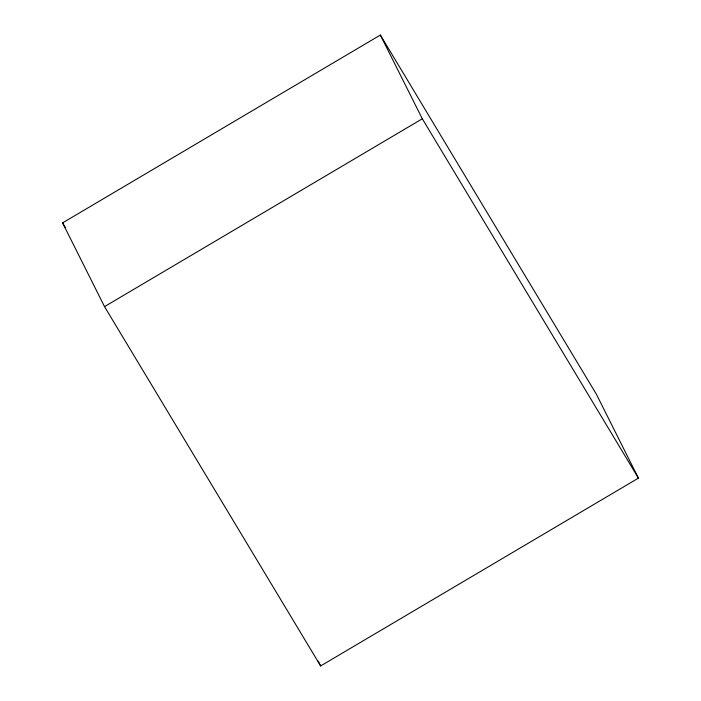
<?xml version="1.0" encoding="UTF-8"?>
<svg xmlns="http://www.w3.org/2000/svg" width="701" height="701" viewBox="0 0 701 701"><rect width="100%" height="100%" fill="white"/><g stroke="black" fill="none" stroke-linecap="round" stroke-linejoin="round"><path stroke-width="1.05" d="M62.582 222.883L380.363 35.05L596.481 394.374L638.418 478.117L320.637 665.95L104.519 306.626L62.582 222.883L65.403 227.571M104.519 306.626L422.3 118.793L380.363 35.05M422.3 118.793L638.418 478.117M318.201 661.078L320.637 665.95"/></g></svg>
